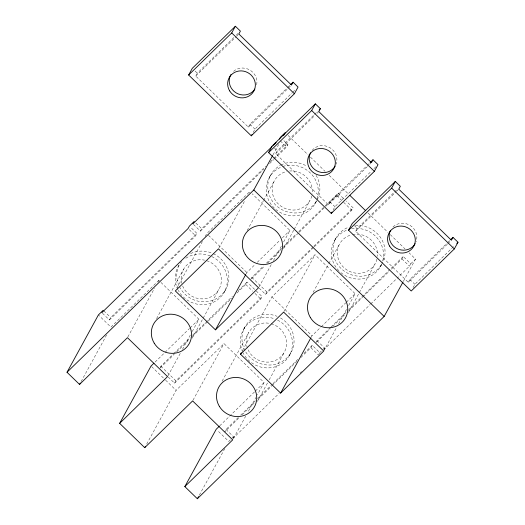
<?xml version="1.0" encoding="UTF-8"?>
<svg xmlns="http://www.w3.org/2000/svg" width="525" height="525" viewBox="0 0 525 525"><rect width="100%" height="100%" fill="white"/><g stroke="black" fill="none" stroke-linecap="round" stroke-linejoin="round"><path stroke-width="0.39" stroke-dasharray="2.62 1.97" d="M290.312 86.198L248.371 127.135L195.727 76.053L197.302 73.185L233.999 37.367M102.46 313.215L109.397 319.955L110.709 317.566L196.921 233.422L190.555 227.246M81.112 381.563L106.614 334.989M127.838 336.965L154.514 288.238M158.045 281.794L158.826 280.357L198.936 319.272L192.268 331.459M248.371 127.135L249.939 124.268L287.221 87.878M109.397 319.955L195.615 235.81L196.921 233.422M253.122 132.477L254.953 129.13L292.235 92.741M193.463 224.398L200.399 231.138L201.712 228.749L265.637 166.353M156.542 318.629L183.612 269.187M176.905 288.067L202.407 241.493M205.157 236.48L206.725 233.612L249.828 191.54L249.047 192.97M218.84 248.148L245.123 200.137M273.033 154.842L279.307 143.377M367.362 166.635L328.335 204.724L275.691 153.648L277.266 150.78L313.963 114.962M160.191 367.408L160.84 366.214L173.158 354.191M285.364 145.773L286.67 143.384M269.404 177.378L270.972 174.51M274.299 159.009L286.617 146.993L287.923 144.605L283.329 140.142M247.157 230.527L263.242 201.147M263.629 200.432L274.614 180.37M167.941 375.887L180.889 352.236M182.457 349.368L190.306 335.042M192.229 338.159L202.821 318.813M203.214 318.098L218.905 289.433M224.123 292.425L225.691 289.557M168.21 377.022L174.576 383.197L175.882 380.809L262.093 296.664L256.312 291.047M146.685 444.091L176.105 390.344L224.004 343.599L264.108 382.515L257.44 394.695M246.048 273.965L246.829 272.527L254.986 264.567M236.952 293.042L245.746 284.458L247.052 282.069L255.734 290.489M250.865 279.182L251.843 277.39L263.576 265.945M193.01 400.208L224.004 343.599M258.943 287.063L271.497 264.134M273.459 260.551L281.695 245.503M283.658 241.92L289.938 230.455L252.157 193.797M283.625 248.627L293.823 229.996M294.217 229.274L309.908 200.616M243.574 329.438L245.142 326.57M174.576 383.197L260.787 299.053L262.093 296.664M315.125 203.608L316.693 200.74A26.355 25.049 28.7 0 1 275.828 205.196A26.355 25.049 28.7 0 1 280.291 165.414M259.212 288.199L265.578 294.374L266.884 291.985L313.215 246.77M222.108 381.157L248.784 332.43M242.471 350.595L271.897 296.855L315.007 254.782L355.11 293.698L348.442 305.878M328.335 204.724L329.903 201.856L366.601 166.038M325.605 206.515L336.748 195.641L338.054 193.252L344.321 199.329M338.002 196.855L339.308 194.467M333.086 210.066L334.917 206.725L371.615 170.907M284.012 311.391L315.007 254.782M238.33 417.434L226.012 429.45L224.707 431.839L239.367 417.533M334.576 240.621L336.144 237.753M314.252 246.868L351.789 210.23L353.095 207.841L346.08 201.036M199.323 495.167L224.825 448.593M232.883 437.942L233.533 436.748L226.012 429.45M313.11 292.333L328.414 264.39M328.808 263.675L339.793 243.607M233.507 438.408L245.667 416.194M248.417 411.18L255.872 397.563M257.401 401.402L267.606 382.771M269.174 379.903L284.077 352.675M447.326 244.223L408.299 282.319L355.655 231.236L357.23 228.368L393.927 192.55M289.295 355.661L290.863 352.8M311.22 337.201L312.007 335.77L320.742 327.239M300.95 357.427L310.918 347.701L312.231 345.312L319.751 352.603L318.767 354.395M330.507 327.469L317.021 340.633L315.709 343.022L330.369 328.716M317.021 340.633L324.535 347.931L323.229 350.319L370.151 304.526M323.728 351.022L337.063 326.662M338.632 323.794L346.48 309.461M348.403 312.578L358.995 293.232M359.389 292.517L375.08 263.852M380.297 266.844L381.865 263.983A26.355 25.049 28.7 0 1 339.682 267.061A26.355 25.049 28.7 0 1 348.836 227.115M391.368 269.181L401.92 258.877L403.233 256.489L410.753 263.786L409.441 266.175L397.13 278.197M403.377 281.328L415.538 259.114L409.08 252.847M408.299 282.319L409.867 279.451L447.149 243.062M413.05 287.661L414.881 284.314L454.492 245.654M236.329 35.096L238.074 33.39M195.727 76.053L235.922 36.822M236.506 36.258L238.836 33.981M287.805 87.314L290.135 85.037M292.819 92.177L295.148 89.9M314.541 114.391L318.038 110.978M275.691 153.648L314.724 115.553M317.054 113.282L318.8 111.576M270.329 161.772L273.262 158.911M273.847 158.34L287.923 144.605M200.399 231.138L263.74 169.312M269.607 163.59L273.715 159.587M158.826 280.357L110.932 327.101L98.398 314.941M155.124 362.033L164.469 352.912M165.053 352.341L189.591 328.394M190.175 327.823L198.936 319.272M257.316 262.297L280.035 240.122M282.365 237.845L289.938 230.455M173.742 353.62L190.168 337.588M192.511 335.304L232.391 296.376M238.258 290.653L247.052 282.069M266.503 263.084L282.929 247.058M283.513 246.481L296.415 233.887M298.764 231.604L324.568 206.417M325.152 205.839L338.054 193.252M367.185 165.473L369.515 163.196M160.118 368.025L174.195 354.29M176.544 351.999L189.446 339.406M192.38 336.545L207.624 321.661M208.208 321.09L231.669 298.193M251.711 278.637L264.613 266.044M267.547 263.183L281.033 250.018M283.382 247.728L298.627 232.844M299.217 232.273L325.021 207.086M369.692 164.358L370.86 163.222M373.944 168.63L376.274 166.359M313.806 246.192L353.095 207.841M265.578 294.374L313.668 247.439M394.505 191.986L397.418 189.144M355.655 231.236L395.85 192.006M396.434 191.441L398.764 189.164M219.719 425.841L254.763 391.637M255.347 391.066L264.108 382.515M321.326 326.675L345.791 302.794M346.375 302.223L355.11 293.698M240.68 415.144L255.34 400.831M257.683 398.541L272.35 384.234M272.934 383.663L298.738 358.477M304.021 353.325L312.231 345.312M331.091 326.898L346.342 312.014M348.685 309.724L403.233 256.489M242.301 414.671L254.618 402.649M258.136 399.217L271.628 386.046M272.213 385.475L296.848 361.436M332.719 326.425L345.621 313.832M348.554 310.971L362.631 297.229M363.215 296.658L389.018 271.471M230.344 439.865L228.749 441.427L217.35 430.369M232.47 437.791L233.533 436.748M319.751 352.603L321.346 351.048M323.472 348.967L324.535 347.931M410.753 263.786L415.538 259.114M232.818 438.565L279.149 393.343M300.261 372.737L301.435 371.595M370.735 303.955L396.539 278.768M447.733 242.498L450.063 240.22M447.91 243.652L450.824 240.811M288.127 135.476L308.09 154.849M310.439 157.132L325.119 171.373M329.228 175.363L348.607 194.165M367.979 212.966L387.942 232.332M390.292 234.616L404.972 248.857M280.35 140.91L286.617 146.993M336.748 195.641L343.015 201.718M343.599 202.289L351.789 210.23M401.92 258.877L409.441 266.175M195.07 71.026L197.302 73.185M249.939 124.268L254.953 129.13M274.477 148.076L277.266 150.78M329.903 201.856L334.917 206.725M354.441 225.671L357.23 228.368M409.867 279.451L414.881 284.314M195.923 223.132L201.712 228.749M208.464 235.305L246.829 272.527M251.843 277.39L266.884 291.985M271.897 296.855L312.007 335.77M189.249 229.635L195.615 235.81M245.746 284.458L252.689 291.191M254.999 293.436L260.787 299.053M310.918 347.701L318.439 354.992M103.766 310.826L110.709 317.566M160.84 366.214L175.882 380.809M151.62 366.588L165.027 379.595M165.611 380.166L176.105 390.344M233.566 71.308A14.024 13.328 28.7 0 1 250.051 70.147A14.024 13.328 28.7 0 1 256.554 85.267M312.073 150.406A14.024 13.328 28.7 0 1 329.7 147.558A14.024 13.328 28.7 0 1 336.098 164.187M311.804 195.93A20.344 19.34 28.7 0 1 278.368 204.054A20.344 19.34 28.7 0 1 286.611 171.485M289.557 170.999A20.344 19.34 28.7 0 1 312.217 193.797M280.514 317.979A26.355 25.049 28.7 0 1 286.847 357.971A26.355 25.049 28.7 0 1 245.739 351.921M244.991 350.615A26.355 25.049 28.7 0 1 248.391 322.186A26.355 25.049 28.7 0 1 277.069 316.306M277.6 320.125A26.355 25.049 28.7 0 1 285.016 361.088A26.355 25.049 28.7 0 1 243.075 352.813M242.747 352.131A26.355 25.049 28.7 0 1 247.072 324.785A26.355 25.049 28.7 0 1 274.778 318.898M213.308 253.68A26.355 25.049 28.7 0 1 221.406 294.984A26.355 25.049 28.7 0 1 179.143 286.02M178.835 285.331A26.355 25.049 28.7 0 1 179.97 263.327M190.595 253.562A26.355 25.049 28.7 0 1 212.605 253.365M280.934 165.073A26.355 25.049 28.7 0 1 306.344 165.92M316.096 175.383A26.355 25.049 28.7 0 1 317.087 200.025M316.562 200.662A26.355 25.049 28.7 0 1 274.122 207.926A26.355 25.049 28.7 0 1 282.089 166.74M282.798 166.491A26.355 25.049 28.7 0 1 310.367 173.02A26.355 25.049 28.7 0 1 316.857 199.887M271.195 323.748A20.344 19.34 28.7 0 1 281.151 356.495A20.344 19.34 28.7 0 1 247.275 347.708A20.344 19.34 28.7 0 1 270.467 323.558M376.983 259.173A20.344 19.34 28.7 0 1 343.816 267.553A20.344 19.34 28.7 0 1 351.074 234.918M352.511 234.57A20.344 19.34 28.7 0 1 377.475 256.312M206.745 260.722A20.344 19.34 28.7 0 1 216.064 293.167A20.344 19.34 28.7 0 1 182.424 285.403M181.755 283.29A20.344 19.34 28.7 0 1 204.553 260.151M355.392 225.625A26.355 25.049 28.7 0 1 380.205 237.011A26.355 25.049 28.7 0 1 382.259 263.268M381.734 263.898A26.355 25.049 28.7 0 1 339.432 271.3M338.901 270.769A26.355 25.049 28.7 0 1 347.97 229.733M351.579 228.802A26.355 25.049 28.7 0 1 376.852 237.641A26.355 25.049 28.7 0 1 382.029 263.13M211.739 256.548A26.355 25.049 28.7 0 1 220.362 297.334A26.355 25.049 28.7 0 1 178.244 290.246M177.903 289.57A26.355 25.049 28.7 0 1 181.84 261.608M185.83 258.248A26.355 25.049 28.7 0 1 211.037 256.233M392.982 226.964A14.024 13.328 28.7 0 1 410.294 225.527A14.024 13.328 28.7 0 1 416.062 241.782"/><path stroke-width="0.79" d="M188.626 75.009L192.288 68.322L235.39 26.25L240.404 31.113L238.836 33.981L291.473 85.063L293.048 82.195L298.062 87.058L294.4 93.745L251.291 135.817L188.626 75.009L231.728 32.937L235.39 26.25M402.99 282.043L384.156 316.437L197.361 498.75L184.826 486.59L232.726 439.838L192.616 400.923L144.723 447.667L119.654 423.347L167.547 376.602L127.444 337.68L79.544 384.431L67.01 372.271L98.398 314.941L103.189 310.268L101.876 312.657L188.094 228.513L189.4 226.124L194.191 221.452L192.885 223.84L272.055 146.56M79.544 384.431L80.332 382.994M251.291 135.817L252.026 134.479M119.654 423.347L151.036 366.023L153.956 363.169M268.59 152.604L272.252 145.911L315.354 103.845L320.368 108.708L318.8 111.576L371.438 162.652L373.012 159.784L378.026 164.653L374.364 171.34L331.255 213.412L268.59 152.604L311.692 110.532L315.354 103.845M279.425 139.099L280.402 137.307L285.193 132.628L283.625 135.496M67.01 372.271L253.805 189.958L272.639 155.564M144.723 447.667L145.504 446.237M215.447 329.851L258.549 287.785L218.446 248.863L175.337 290.935L215.447 329.851L245.654 274.68M240.516 354.178L283.618 312.106L323.728 351.022L280.619 393.094L240.516 354.178L241.297 352.748M331.255 213.412L331.99 212.074M184.826 486.59L216.215 429.26L219.135 426.412M197.361 498.75L198.535 496.598M348.554 230.193L352.216 223.506L395.318 181.433L400.332 186.296L398.764 189.164L451.402 240.247L452.977 237.379L457.99 242.242L454.328 248.929L411.219 291.001L348.554 230.193L391.657 188.121L395.318 181.433M280.619 393.094L310.826 337.916M290.719 84.466L293.048 82.195M273.23 145.418L276.163 142.557M319.207 109.843L320.368 108.708M370.099 162.632L373.012 159.784M450.647 239.649L452.977 237.379M456.822 243.377L457.99 242.242M231.728 32.937L294.4 93.745M311.692 110.532L374.364 171.34M391.657 188.121L454.328 248.929M349.781 195.3L365.63 210.683M253.805 189.958L384.156 316.437M254.881 89.079A14.024 13.328 28.7 0 1 236.106 92.873A14.024 13.328 28.7 0 1 230.915 74.537M335.206 166.084A14.024 13.328 28.7 0 1 316.706 170.828A14.024 13.328 28.7 0 1 310.551 152.736M415.17 243.672A14.024 13.328 28.7 0 1 396.67 248.423A14.024 13.328 28.7 0 1 390.515 230.331M229.661 90.891A14.024 13.328 28.7 0 0 253.673 91.357A14.024 13.328 28.7 0 0 241.192 70.888A14.024 13.328 28.7 0 0 229.661 90.891M309.625 168.486A14.024 13.328 28.7 0 0 333.637 168.952A14.024 13.328 28.7 0 0 321.156 148.477A14.024 13.328 28.7 0 0 309.625 168.486M245.26 254.395A20.344 19.34 28.7 0 0 280.094 255.071A20.344 19.34 28.7 0 0 261.988 225.382A20.344 19.34 28.7 0 0 245.26 254.395M154.258 343.219A20.344 19.34 28.7 0 0 189.092 343.888A20.344 19.34 28.7 0 0 170.986 314.199A20.344 19.34 28.7 0 0 154.258 343.219M219.43 406.455A20.344 19.34 28.7 0 0 254.264 407.131A20.344 19.34 28.7 0 0 236.158 377.442A20.344 19.34 28.7 0 0 219.43 406.455M310.433 317.638A20.344 19.34 28.7 0 0 345.266 318.314A20.344 19.34 28.7 0 0 327.16 288.619A20.344 19.34 28.7 0 0 310.433 317.638M389.589 246.074A14.024 13.328 28.7 0 0 413.602 246.54A14.024 13.328 28.7 0 0 401.12 226.072A14.024 13.328 28.7 0 0 389.589 246.074"/></g></svg>
